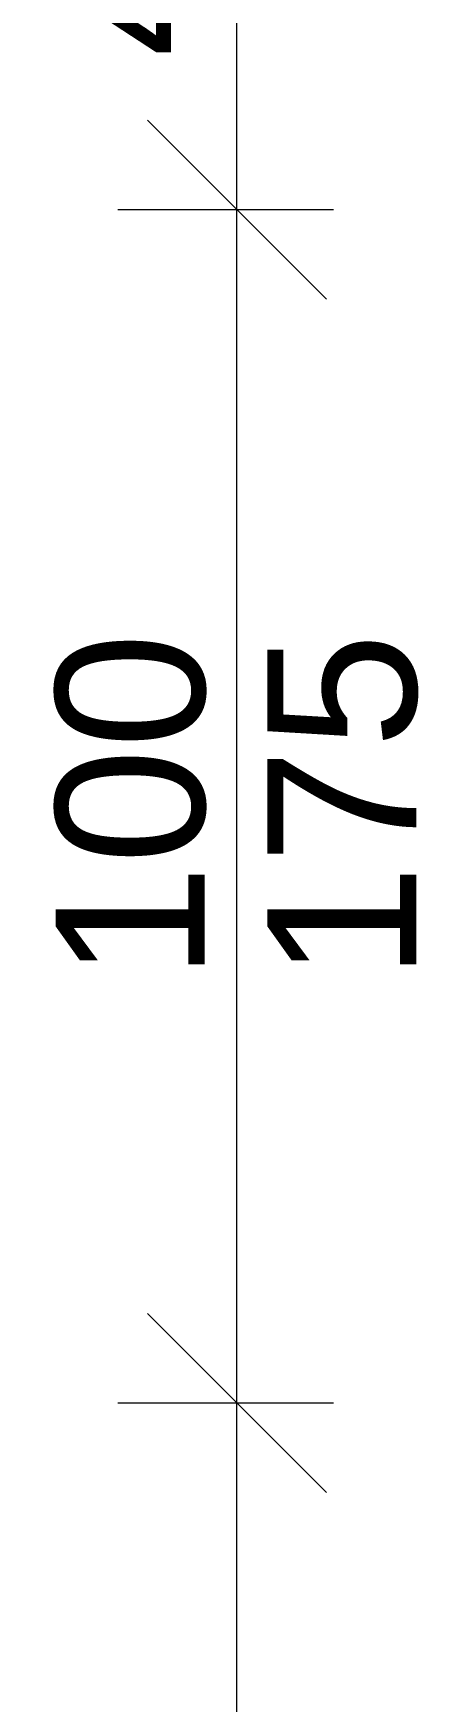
# Model space of a CAD drawing. Header units: centimetres. Extents: x -5566 to 5867, y -120 to 4683.
# Drawn here: x -5174.9 to -5140.8, y 3244 to 3383.8 of the extents above; entities that cross this region are included whole.
import ezdxf

# ---------------------------------------------------------------- set-up
doc = ezdxf.new("R2010")
doc.units = ezdxf.units.CM
doc.layers.add('A-ANNO-DIMS', color=211, linetype='Continuous', lineweight=5)
doc.styles.add('Arial', font='arial.ttf', dxfattribs={"height": 12.5})
doc.dimstyles.new('200_100_2_5mm_Arial_cm___OpenHeight', dxfattribs={"dimscale": 30.48, "dimtxt": 12.753242, "dimasz": 0.492126, "dimexe": 0.328084, "dimexo": 0.0625, "dimgap": 0.082021, "dimtad": 1, "dimdec": 0, "dimzin": 0, "dimdsep": 46, "dimtxsty": 'Arial', "dimblk1": 'OBLIQUE', "dimblk2": 'OBLIQUE', "dimsah": 1, "dimcen": 0.09, "dimdle": 0.328084, "dimazin": 0, "dimtfac": 1, "dimtdec": 4, "dimtix": 1, "dimtmove": 0, "dimatfit": 3, "dimfxl": 0.328084, "dimfxlon": 1, "dimtvp": 1, "dimtolj": 1, "dimtzin": 0, "dimlwd": 18, "dimlwe": 18, "dimarcsym": 2})

# ---------------------------------------------------------------- blocks, each defined once
blk = doc.blocks.new('_Oblique')
at = {"color": 0, "linetype": 'ByBlock', "lineweight": -2}
blk.add_line((-0.5, -0.5), (0.5, 0.5), dxfattribs=at)
blk = doc.blocks.new('DIMBLOCK214-Level _9_00')
at = {"layer": 'A-ANNO-DIMS', "color": 0, "lineweight": 18, "transparency": 16777216}
for p, q in [((-5157.84, 3173.49), (-5157.84, 3278.99)), ((-5149.74, 3268.99), (-5167.84, 3268.99)), ((-5149.74, 3183.49), (-5167.84, 3183.49))]:
    blk.add_line(p, q, dxfattribs=at)
at = {"layer": 'Defpoints', "color": 0, "transparency": 16777216}
for p in [(-5157.84, 3268.99), (-5147.84, 3268.99), (-5147.84, 3183.49)]:
    blk.add_point(p, dxfattribs=at)
at = {"layer": 'A-ANNO-DIMS', "color": 0, "lineweight": 18, "transparency": 16777216, "xscale": 15, "yscale": 15, "zscale": 15}
for p, rotation in [((-5157.84, 3268.99), 90), ((-5157.84, 3183.49), 270)]:
    blk.add_blockref('_Oblique', p, dxfattribs=dict(at, rotation=rotation))
at = {"layer": 'A-ANNO-DIMS', "color": 0, "lineweight": 18, "transparency": 16777216, "insert": (-5166.72, 3226.24), "char_height": 12.5, "width": 23.0736, "attachment_point": 5, "rotation": 90, "style": 'Arial'}
blk.add_mtext('\\A1;86', dxfattribs=at)
blk = doc.blocks.new('DIMBLOCK215-Level _9_00')
at = {"layer": 'A-ANNO-DIMS', "color": 0, "lineweight": 18, "transparency": 16777216}
for p, q in [((-5157.84, 3258.99), (-5157.84, 3378.99)), ((-5149.74, 3368.99), (-5167.84, 3368.99)), ((-5149.74, 3268.99), (-5167.84, 3268.99))]:
    blk.add_line(p, q, dxfattribs=at)
at = {"layer": 'Defpoints', "color": 0, "transparency": 16777216}
for p in [(-5157.84, 3368.99), (-5147.84, 3368.99), (-5147.84, 3268.99)]:
    blk.add_point(p, dxfattribs=at)
at = {"layer": 'A-ANNO-DIMS', "color": 0, "lineweight": 18, "transparency": 16777216, "xscale": 15, "yscale": 15, "zscale": 15}
for p, rotation in [((-5157.84, 3368.99), 90), ((-5157.84, 3268.99), 270)]:
    blk.add_blockref('_Oblique', p, dxfattribs=dict(at, rotation=rotation))
at = {"layer": 'A-ANNO-DIMS', "color": 0, "lineweight": 18, "transparency": 16777216, "char_height": 12.5, "width": 34.6103, "attachment_point": 5, "rotation": 90, "style": 'Arial'}
for s, insert in [('\\A1;100', (-5166.72, 3318.99)), ('\\A1;175', (-5148.96, 3318.99))]:
    blk.add_mtext(s, dxfattribs=dict(at, insert=insert))
blk = doc.blocks.new('DIMBLOCK216-Level _9_00')
at = {"layer": 'A-ANNO-DIMS', "color": 0, "lineweight": 18, "transparency": 16777216}
for p, q in [((-5157.84, 3358.99), (-5157.84, 3423.99)), ((-5149.74, 3413.99), (-5167.84, 3413.99)), ((-5149.74, 3368.99), (-5167.84, 3368.99))]:
    blk.add_line(p, q, dxfattribs=at)
at = {"layer": 'Defpoints', "color": 0, "transparency": 16777216}
for p in [(-5157.84, 3413.99), (-5147.84, 3413.99), (-5147.84, 3368.99)]:
    blk.add_point(p, dxfattribs=at)
at = {"layer": 'A-ANNO-DIMS', "color": 0, "lineweight": 18, "transparency": 16777216, "xscale": 15, "yscale": 15, "zscale": 15}
for p, rotation in [((-5157.84, 3413.99), 90), ((-5157.84, 3368.99), 270)]:
    blk.add_blockref('_Oblique', p, dxfattribs=dict(at, rotation=rotation))
at = {"layer": 'A-ANNO-DIMS', "color": 0, "lineweight": 18, "transparency": 16777216, "insert": (-5166.7, 3391.49), "char_height": 12.5, "width": 23.0736, "attachment_point": 5, "rotation": 90, "style": 'Arial'}
blk.add_mtext('\\A1;45', dxfattribs=at)

msp = doc.modelspace()

# ---------------------------------------------------------------- dimensions: what is measured, and where the dimension line sits
at = {"layer": 'A-ANNO-DIMS', "lineweight": 18}
for base, p1, p2, override, picture, middle in [((-5157.84, 3413.99), (-5147.84, 3368.99), (-5147.84, 3413.99), {"dimpost": '<>', "dimfxl": 45}, 'DIMBLOCK216-Level _9_00', (-5166.7, 3391.49)), ((-5157.8390545, 3268.99172688), (-5147.8390545, 3183.49172688), (-5147.8390545, 3268.99172688), {"dimpost": '<>', "dimfxl": 85.5}, 'DIMBLOCK214-Level _9_00', (-5166.72121685, 3226.24172688))]:
    dim = msp.add_linear_dim(base=base, p1=p1, p2=p2, angle=270, dimstyle='200_100_2_5mm_Arial_cm___OpenHeight', override=override, dxfattribs=at)
    dim.commit()
    dim.dimension.update_dxf_attribs({"geometry": picture, "text_midpoint": middle})
dim = msp.add_linear_dim(base=(-5157.84, 3368.99), p1=(-5147.84, 3268.99), p2=(-5147.84, 3368.99), angle=270, text='<>\\X175', dimstyle='200_100_2_5mm_Arial_cm___OpenHeight', override={"dimpost": '<>', "dimfxl": 100}, dxfattribs=at)
dim.commit()
dim.dimension.update_dxf_attribs({"geometry": 'DIMBLOCK215-Level _9_00', "text_midpoint": (-5157.84, 3318.99)})

doc.saveas('drawing.dxf')
